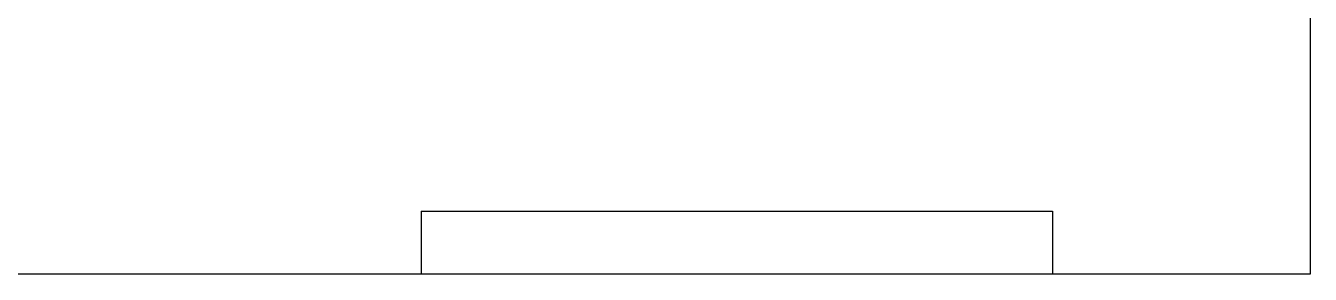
# Model space of a CAD drawing. Header units: inches. Extents: x -27 to 114, y -35 to 60.
# Drawn here: x 28.63 to 34.74, y -23.61 to -22.43 of the extents above; entities that cross this region are included whole.
import ezdxf

# ---------------------------------------------------------------- set-up
doc = ezdxf.new("R2010")
doc.units = ezdxf.units.IN
doc.header["$LTSCALE"] = 10
doc.header["$MEASUREMENT"] = 0
doc.layers.add('xpiso', color=4, linetype='Continuous', lineweight=30)

msp = doc.modelspace()

# ---------------------------------------------------------------- linework, layer by layer
at = {"layer": 'xpiso'}
for p, q in [((34.7376, -20.6095), (34.7376, -23.6095)), ((30.5126, -23.3095), (33.5126, -23.3095)), ((30.5126, -23.3095), (30.5126, -23.6095)), ((33.5126, -23.3095), (33.5126, -23.6095)), ((34.7376, -23.6095), (10.7376, -23.6095))]:
    msp.add_line(p, q, dxfattribs=at)

doc.saveas('drawing.dxf')
